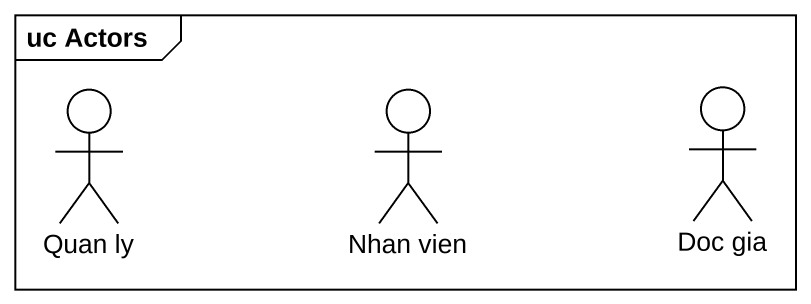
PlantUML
@startuml
mainframe uc Actors
actor "Quan ly" as Quan_ly
actor "Nhan vien" as Nhan_vien
actor "Doc gia" as Doc_gia
@enduml
